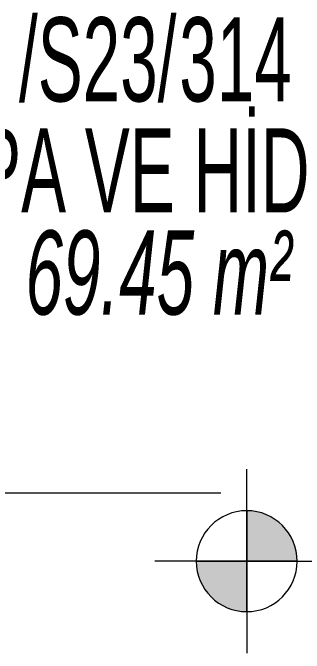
# Model space of a CAD drawing. Header units: metres. Extents: x 8 to 325, y -31 to 15.
# Drawn here: x 131.348 to 132.042, y -9.18 to -7.658 of the extents above; entities that cross this region are included whole.
import ezdxf

# ---------------------------------------------------------------- set-up
doc = ezdxf.new("R2010")
doc.units = ezdxf.units.M
doc.linetypes.add('Dash', pattern=[0.6, 0.3, -0.3])
doc.linetypes.add('Dash dot', pattern=[2.1, 1, -0.5, 0.1, -0.5])
for name, color, linetype, lineweight in [('A-DETY-ETKT', 7, 'Continuous', 9), ('A-DETY-KESK', 7, 'Dash', 9), ('A-DETY-KOT', 7, 'Continuous', 9)]:
    doc.layers.add(name, color=color, linetype=linetype, lineweight=lineweight)
doc.styles.add('Arial Narrow_1', font='ARIALN.TTF', dxfattribs={"width": 0.7, "height": 0.2})
doc.styles.add('Arial Narrow_I', font='ARIALNI.TTF', dxfattribs={"width": 0.7, "height": 0.2})

# ---------------------------------------------------------------- blocks, each defined once
blk = doc.blocks.new('Spot Elevations - Plan Kot Sembolü-2589892-_1_13_4_13_ PERON KATI _FFL_')
at = {"layer": 'A-DETY-KOT'}
h = blk.add_hatch(color=256, dxfattribs=at)
edge = h.paths.add_edge_path()
edge.add_arc((0, 0.002969), 0.0012, 0, 90, ccw=False)
edge.add_line((0.0012, 0.002969), (0, 0.002969))
edge.add_line((0, 0.002969), (0, 0.004169))
h = blk.add_hatch(color=256, dxfattribs=at)
edge = h.paths.add_edge_path()
edge.add_line((-0.0012, 0.002969), (0, 0.002969))
edge.add_line((0, 0.002969), (0, 0.001769))
edge.add_arc((0, 0.002969), 0.0012, 180, 270, ccw=False)
for p, q in [((0, 0.002969), (0, 0.005156)), ((0, 0.004169), (0, 0.002969)), ((0, 0.002969), (0, 0.004169)), ((0, 0.002969), (-0.002188, 0.002969)), ((0, 0.002969), (-0.0012, 0.002969)), ((-0.0012, 0.002969), (0, 0.002969)), ((0, 0.002969), (0.012733, 0.002969)), ((0, 0.002969), (0, 0.000781)), ((0, 0.001769), (0, 0.002969)), ((0, 0.002969), (0.0012, 0.002969)), ((0, 0.002969), (0, 0.001769)), ((0.0012, 0.002969), (0, 0.002969))]:
    blk.add_line(p, q, dxfattribs=at)
for start, end in [(90, 180), (0, 90), (180, 270), (270, 360)]:
    blk.add_arc((0, 0.002969), 0.0012, start, end, dxfattribs=at)

msp = doc.modelspace()

# ---------------------------------------------------------------- linework, layer by layer
at = {"layer": 'A-DETY-KESK', "linetype": 'Dash dot'}
msp.add_line((142.343, -8.8), (124.4352, -8.8), dxfattribs=at)

# ---------------------------------------------------------------- block references
at = {"layer": 'A-DETY-KOT', "xscale": 99.99999999999993, "yscale": 99.99999999999993, "zscale": 99.99999999999993}
msp.add_blockref('Spot Elevations - Plan Kot Sembolü-2589892-_1_13_4_13_ PERON KATI _FFL_', (131.9049, -9.2585), dxfattribs=at)

# ---------------------------------------------------------------- texts
at = {"layer": 'A-DETY-ETKT', "char_height": 0.2, "line_spacing_factor": 0.949189}
for s, insert, width, attachment_point, style in [('\\pxqr,t2.1,4.2,6.3,8.4,10.5,12.6,14.7,16.8,18.9,21,23.1,25.2,27.3,29.4,31.5,33.6,35.7,37.8,39.9,42,44.1,46.2,48.3,50.4,52.5,54.6,56.7,58.8,60.9,63,65.1,67.2;{/S23/}', (131.7377, -7.7697), 0.3892, 6, 'Arial Narrow_1'), ('\\pxqc,t2.1,4.2,6.3,8.4,10.5,12.6,14.7,16.8,18.9,21,23.1,25.2,27.3,29.4,31.5,33.6,35.7,37.8,39.9,42,44.1,46.2,48.3,50.4,52.5,54.6,56.7,58.8,60.9,63,65.1,67.2;{314}', (131.8783, -7.7697), 0.2828, 5, 'Arial Narrow_1'), ('\\pt0.42,0.84,1.26,1.68,2.1,2.52,2.94,3.36,3.78,4.2,4.62,5.04,5.46,5.88,6.3,6.72,7.14,7.56,7.98,8.4,8.82,9.24,9.66,10.08,10.5,10.92,11.34,11.76,12.18,12.6,13.02,13.44;YANGIN POMPA VE HİDROFOR ODASI', (131.7068, -8.0338), 3.0002, 5, 'Arial Narrow_1'), ('\\pt0.42,0.84,1.26,1.68,2.1,2.52,2.94,3.36,3.78,4.2,4.62,5.04,5.46,5.88,6.3,6.72,7.14,7.56,7.98,8.4,8.82,9.24,9.66,10.08,10.5,10.92,11.34,11.76,12.18,12.6,13.02,13.44;69.45 m²', (131.695, -8.2766), 0.6573, 5, 'Arial Narrow_I')]:
    msp.add_mtext(s, dxfattribs=dict(at, insert=insert, width=width, attachment_point=attachment_point, style=style))

doc.saveas('drawing.dxf')
